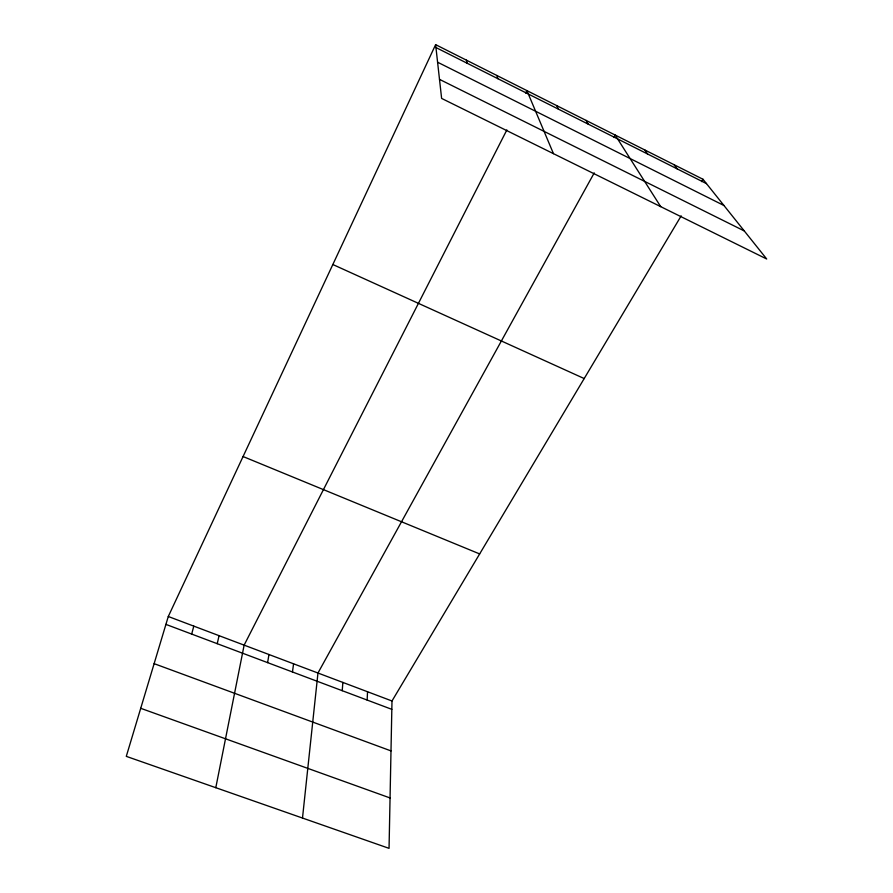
<?xml version="1.0" encoding="UTF-8"?>
<svg xmlns="http://www.w3.org/2000/svg" width="893" height="893" viewBox="0 0 893 893"><rect width="100%" height="100%" fill="white"/><g stroke="black" fill="none" stroke-linecap="round" stroke-linejoin="round"><path stroke-width="1.34" d="M681.18 215.86L391.994 700.983L389.047 848.35L126.293 756.36L168.286 616.494L435.628 44.65L702.992 179.27L766.707 259.003L441.622 98.42L435.628 44.65M367.146 700.067L367.536 691.74M342.231 690.691L342.867 682.419M302.493 818.044L317.964 673.021L594.236 172.885M292.457 671.971L293.574 663.812M267.61 662.628L268.96 654.513M215.793 787.693L244.135 645.137L506.867 129.931M217.222 643.686L219.075 635.671M191.682 634.075L193.792 626.127M525.664 93.073L526.915 90.617L553.459 153.663M613.792 137.477L615.143 135.033L660.708 206.651M701.585 181.625L702.992 179.27M140.714 708.305L390.062 797.951M154.121 663.655L391 750.901M165.908 624.386L391.826 709.343M168.286 616.494L391.994 700.983M243.063 456.535L479.653 553.928M332.832 264.518L584.201 378.554M439.501 79.365L744.293 230.952M437.592 62.209L723.966 205.513M435.951 47.552L706.463 183.612M674.048 164.692L677.195 168.889M644.757 149.946L647.581 153.998M586.065 120.388L588.208 124.127M556.663 105.586L558.449 109.158M496.843 75.47L497.914 78.718M466.414 60.144L467.117 63.224"/></g></svg>
